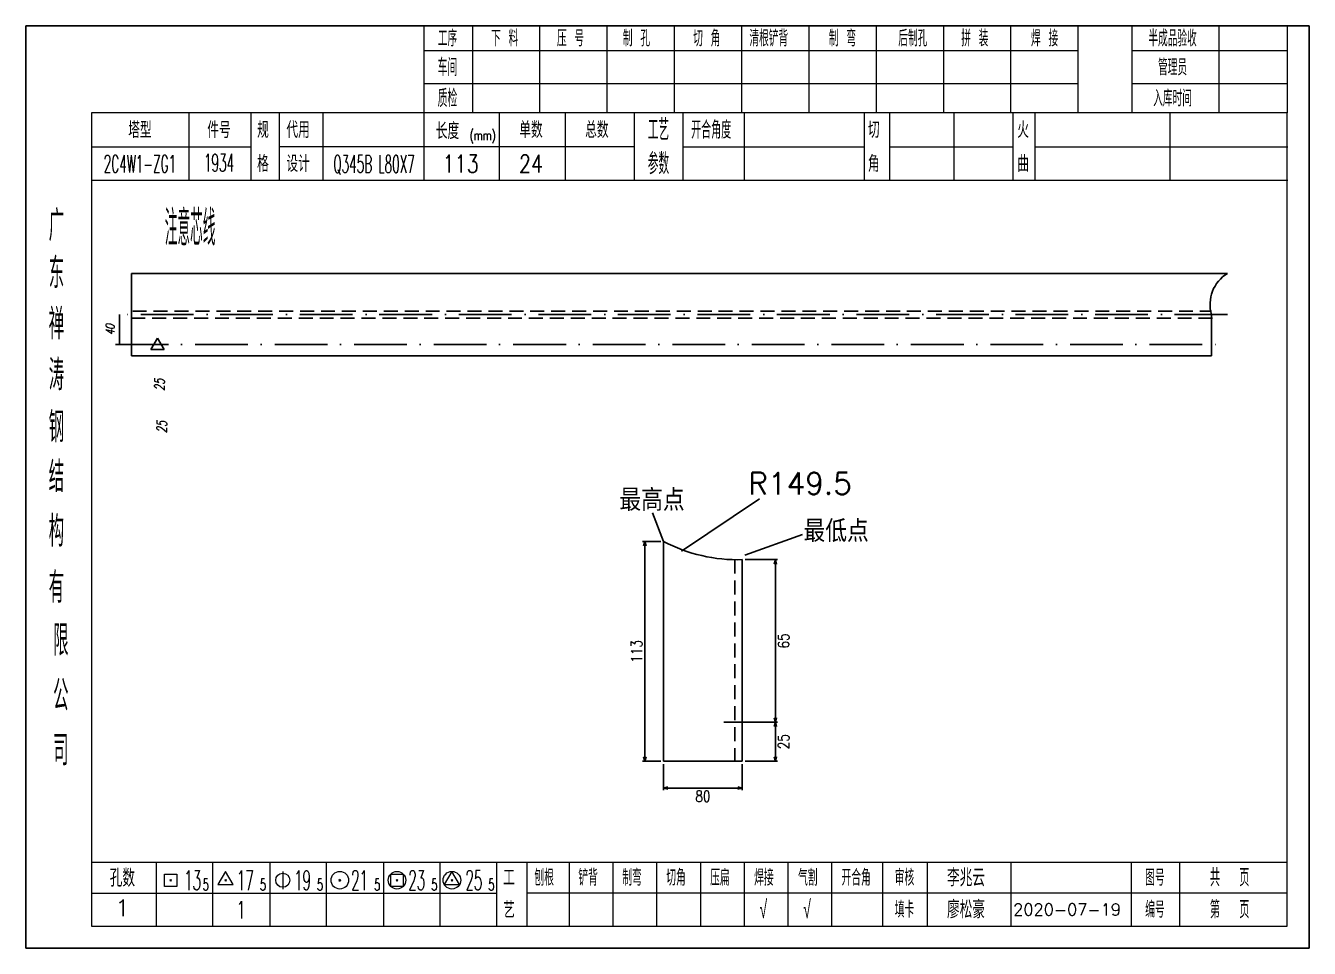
# Model space of a CAD drawing. Extents: x 154981 to 165753, y -86801 to -82885.
# Drawn here: x 160828.1 to 161120.2, y -84356.6 to -84146.7 of the extents above; entities that cross this region are included whole.
import ezdxf
from ezdxf.enums import TextEntityAlignment as Align

# ---------------------------------------------------------------- set-up
doc = ezdxf.new("R2010")
doc.units = 0
doc.header["$MEASUREMENT"] = 0
doc.linetypes.add('ACAD_ISO10W100', pattern=[18, 12, -3, 0, -3])
doc.linetypes.add('HIDDEN2', pattern=[4.7625, 3.175, -1.5875])
doc.layers.get('0').update_dxf_attribs({"linetype": 'CONTINUOUS', "lineweight": 25})
doc.layers.get('Defpoints').update_dxf_attribs({"linetype": 'CONTINUOUS'})
for name, color, linetype, lineweight in [('1', 7, 'CONTINUOUS', 25), ('2', 7, 'CONTINUOUS', 25), ('4', 7, 'CONTINUOUS', 25), ('5', 7, 'CONTINUOUS', 25)]:
    doc.layers.add(name, color=color, linetype=linetype, lineweight=lineweight)
doc.layers.add('细线', color=5, linetype='CONTINUOUS')
doc.styles.add('DimFont', font='simplex.shx', dxfattribs={"width": 0.8, "bigfont": 'gbhzfs.shx'})
doc.styles.add('hz', font='txt.shx', dxfattribs={"width": 0.7, "oblique": 12, "bigfont": 'hztxt.shx'})
doc.styles.get("Standard").update_dxf_attribs({"font": 'simplex.shx', "width": 0.7, "height": 3, "bigfont": 'gbhzfs.shx'})
doc.dimstyles.new('DHDxfDimStyleOpen30', dxfattribs={"dimtxt": 2.5, "dimasz": 2.5, "dimexe": 1.25, "dimexo": 0.625, "dimtad": 2, "dimtxsty": 'DimFont', "dimblk": 'OPEN30', "dimblk1": 'OPEN30', "dimblk2": 'OPEN30', "dimcen": 2.5, "dimadec": 0, "dimazin": 0, "dimtfac": 1, "dimtmove": 0, "dimatfit": 3, "dimfxl": 0, "dimarcsym": 0})

# ---------------------------------------------------------------- blocks, each defined once
blk = doc.blocks.new('_OPEN30')
at = {"color": 0, "linetype": 'ByBlock', "lineweight": -2}
for p, q in [((-1, 0.27), (0, 0)), ((0, 0), (-1, -0.27)), ((0, 0), (-1, 0))]:
    blk.add_line(p, q, dxfattribs=at)
blk = doc.blocks.new('*D924')
at = {"layer": '5', "color": 3, "linetype": 'Continuous', "lineweight": -2}
for p, q in [((160972.64, -84264.03), (160968.52, -84264.03)), ((160969.02, -84313.06), (160969.02, -84265.03)), ((160972.64, -84314.06), (160968.52, -84314.06))]:
    blk.add_line(p, q, dxfattribs=at)
at = {"layer": 'Defpoints', "color": 0, "linetype": 'Continuous'}
for p in [(160969.02, -84264.03), (160973.27, -84264.03), (160973.27, -84314.06)]:
    blk.add_point(p, dxfattribs=at)
at = {"layer": '5', "color": 3, "linetype": 'Continuous', "lineweight": -2}
for p, rotation in [((160969.02, -84264.03), 90), ((160969.02, -84314.06), 270)]:
    blk.add_blockref('_OPEN30', p, dxfattribs=dict(at, rotation=rotation))
at = {"layer": '5', "color": 6, "linetype": 'Continuous', "lineweight": 18, "insert": (160967.14, -84289.05), "char_height": 2.5, "attachment_point": 5, "rotation": 90, "style": 'DimFont'}
blk.add_mtext('113', dxfattribs=at)
blk = doc.blocks.new('*D923')
at = {"layer": '5', "color": 3, "linetype": 'Continuous', "lineweight": -2}
for p, q in [((160991.83, -84305.17), (160999.23, -84305.17)), ((160998.73, -84313.06), (160998.73, -84306.17)), ((160991.83, -84314.06), (160999.23, -84314.06))]:
    blk.add_line(p, q, dxfattribs=at)
at = {"layer": 'Defpoints', "color": 0, "linetype": 'Continuous'}
for p in [(160991.2, -84305.17), (160998.73, -84305.17), (160991.2, -84314.06)]:
    blk.add_point(p, dxfattribs=at)
at = {"layer": '5', "color": 3, "linetype": 'Continuous', "lineweight": -2}
for p, rotation in [((160998.73, -84305.17), 90), ((160998.73, -84314.06), 270)]:
    blk.add_blockref('_OPEN30', p, dxfattribs=dict(at, rotation=rotation))
at = {"layer": '5', "color": 6, "linetype": 'Continuous', "lineweight": 18, "insert": (161000.6, -84309.61), "char_height": 2.5, "attachment_point": 5, "rotation": 90, "style": 'DimFont'}
blk.add_mtext('25', dxfattribs=at)
blk = doc.blocks.new('*D922')
at = {"layer": '5', "color": 3, "linetype": 'Continuous', "lineweight": -2}
for p, q in [((160991.83, -84268.18), (160999.23, -84268.18)), ((160998.73, -84304.17), (160998.73, -84269.18)), ((160991.83, -84305.17), (160999.23, -84305.17))]:
    blk.add_line(p, q, dxfattribs=at)
at = {"layer": 'Defpoints', "color": 0, "linetype": 'Continuous'}
for p in [(160991.2, -84268.18), (160998.73, -84268.18), (160991.2, -84305.17)]:
    blk.add_point(p, dxfattribs=at)
at = {"layer": '5', "color": 3, "linetype": 'Continuous', "lineweight": -2}
for p, rotation in [((160998.73, -84268.18), 90), ((160998.73, -84305.17), 270)]:
    blk.add_blockref('_OPEN30', p, dxfattribs=dict(at, rotation=rotation))
at = {"layer": '5', "color": 6, "linetype": 'Continuous', "lineweight": 18, "insert": (161000.6, -84286.67), "char_height": 2.5, "attachment_point": 5, "rotation": 90, "style": 'DimFont'}
blk.add_mtext('65', dxfattribs=at)
blk = doc.blocks.new('*D921')
at = {"layer": '5', "color": 3, "linetype": 'Continuous', "lineweight": -2}
for p, q in [((160973.27, -84314.69), (160973.27, -84320.66)), ((160991.2, -84314.69), (160991.2, -84320.66)), ((160974.27, -84320.16), (160990.2, -84320.16))]:
    blk.add_line(p, q, dxfattribs=at)
at = {"layer": 'Defpoints', "color": 0, "linetype": 'Continuous'}
for p in [(160973.27, -84314.06), (160991.2, -84314.06), (160991.2, -84320.16)]:
    blk.add_point(p, dxfattribs=at)
at = {"layer": '5', "color": 3, "linetype": 'Continuous', "lineweight": -2, "rotation": 180}
blk.add_blockref('_OPEN30', (160973.27, -84320.16), dxfattribs=at)
at = {"layer": '5', "color": 3, "linetype": 'Continuous', "lineweight": -2}
blk.add_blockref('_OPEN30', (160991.2, -84320.16), dxfattribs=at)
at = {"layer": '5', "color": 6, "linetype": 'Continuous', "lineweight": 18, "insert": (160982.24, -84322.03), "char_height": 2.5, "attachment_point": 5, "style": 'DimFont'}
blk.add_mtext('80', dxfattribs=at)
blk = doc.blocks.new('CTJGK')
at = {"color": 6, "linetype": 'Continuous'}
for p, q in [((0, 209.97), (292.13, 209.97)), ((0, 0), (0, 209.97)), ((292.13, 209.97), (292.13, 0)), ((292.13, 0), (0, 0))]:
    blk.add_line(p, q, dxfattribs=at)

msp = doc.modelspace()

# ---------------------------------------------------------------- linework, layer by layer
at = {"color": 173, "linetype": 'Continuous'}
for p, q in [((161101.60244, -84203.03262), (160852.16261, -84203.03262)), ((160852.16261, -84203.03262), (160852.16261, -84221.83262)), ((161097.98347, -84221.83262), (161097.98347, -84212.43262)), ((160852.16261, -84221.83262), (161097.98347, -84221.83262))]:
    msp.add_line(p, q, dxfattribs=at)
at = {"linetype": 'HIDDEN2'}
for p, q in [((160852.4727, -84211.63262), (161097.98347, -84211.63262)), ((160852.16261, -84213.23262), (161098.26009, -84213.23262)), ((160989.52455, -84268.19508), (160989.52455, -84314.06209))]:
    msp.add_line(p, q, dxfattribs=at)
at = {"color": 0}
for p, q in [((160856.60649, -84220.35207), (160858.10649, -84217.75399)), ((160858.10649, -84217.75399), (160859.60649, -84220.35207)), ((160856.60649, -84220.35207), (160859.60649, -84220.35207))]:
    msp.add_line(p, q, dxfattribs=at)
at = {"linetype": 'ACAD_ISO10W100'}
msp.add_line((160848.58402, -84219.23262), (161100.98347, -84219.23262), dxfattribs=at)
msp.add_line((160995.02074, -84305.16527), (160986.98201, -84305.16527))
at = {"color": 173, "linetype": 'Continuous'}
msp.add_arc((161105.98108, -84210.11504), 8.32665, 121.7260558, 196.1607704, dxfattribs=at)
at = {"layer": '2', "color": 0, "linetype": 'ACAD_ISO10W100'}
msp.add_line((161101.59669, -84212.43262), (160848.58402, -84212.43262), dxfattribs=at)
at = {"layer": '2', "color": 0, "linetype": 'ByBlock'}
for p, q in [((160849.47727, -84219.23262), (160849.47727, -84212.43262)), ((161097.98347, -84221.83262), (160852.16261, -84221.83262))]:
    msp.add_line(p, q, dxfattribs=at)
at = {"layer": '4', "color": 1, "linetype": 'Continuous', "lineweight": 18}
for p, q in [((161120.24666, -84146.66733), (160828.11666, -84146.66733)), ((160828.11666, -84146.66733), (160828.11666, -84356.63733)), ((160918.74666, -84146.66733), (160918.74666, -84166.50733)), ((160929.77666, -84146.66733), (160929.77666, -84166.52733)), ((160945.08666, -84146.66733), (160945.08666, -84166.52733)), ((160960.40666, -84146.66733), (160960.40666, -84166.52733)), ((160975.71666, -84146.66733), (160975.71666, -84166.52733)), ((160991.02666, -84146.66733), (160991.02666, -84166.52733)), ((161006.33666, -84146.66733), (161006.33666, -84166.52733)), ((161021.65666, -84146.66733), (161021.65666, -84166.52733)), ((161036.96666, -84146.66733), (161036.96666, -84166.52733)), ((161052.27666, -84146.66733), (161052.27666, -84166.52733)), ((161067.58666, -84146.66733), (161067.58666, -84166.52733)), ((161067.58666, -84146.66733), (161067.58666, -84166.50733)), ((161079.86666, -84146.66733), (161079.86666, -84166.52733)), ((161099.61666, -84146.66733), (161099.61666, -84166.52733)), ((161115.19666, -84146.66733), (161115.19666, -84166.52733)), ((161120.24666, -84176.46733), (161120.24666, -84146.66733)), ((161067.58666, -84152.39733), (160918.74666, -84152.39733)), ((161115.19666, -84152.39733), (161079.86666, -84152.39733)), ((161067.58666, -84159.87733), (160918.74666, -84159.87733)), ((161115.19666, -84159.87733), (161079.86666, -84159.87733)), ((161115.19666, -84166.52733), (160843.12666, -84166.52733)), ((160843.12666, -84166.52733), (160843.12666, -84351.58733)), ((160865.24666, -84166.51733), (160865.24666, -84181.93733)), ((160879.39666, -84181.93733), (160879.39666, -84166.52733)), ((160885.89666, -84181.93733), (160885.89666, -84166.52733)), ((160895.76666, -84166.52733), (160895.76666, -84181.93733)), ((160918.74666, -84166.50733), (160918.74666, -84181.93733)), ((160935.86666, -84166.52733), (160935.86666, -84181.93733)), ((160950.91666, -84166.52733), (160950.91666, -84181.93733)), ((160966.61666, -84166.52733), (160966.61666, -84181.93733)), ((160977.67666, -84166.52733), (160977.67666, -84181.93733)), ((160991.62666, -84166.52733), (160991.62666, -84181.93733)), ((161018.92666, -84166.52733), (161018.92666, -84181.93733)), ((161024.68666, -84166.52733), (161024.68666, -84181.93733)), ((161039.30666, -84166.52733), (161039.30666, -84181.93733)), ((161052.76666, -84166.52733), (161052.76666, -84181.93733)), ((161057.75666, -84166.52733), (161057.75666, -84181.93733)), ((161088.49666, -84166.52733), (161088.49666, -84181.93733)), ((161115.19666, -84351.58733), (161115.19666, -84166.52733)), ((160879.39666, -84174.28733), (160843.12666, -84174.28733)), ((160966.61666, -84174.23733), (160885.89666, -84174.23733)), ((160977.67666, -84174.23733), (161018.92666, -84174.23733)), ((161024.68666, -84174.23733), (161052.76666, -84174.23733)), ((161057.75666, -84174.23733), (161115.37666, -84174.23733)), ((161120.24666, -84356.63733), (161120.24666, -84176.46733)), ((161115.37666, -84181.93733), (160843.12666, -84181.93733)), ((160843.12666, -84337.05733), (161115.19666, -84337.05733)), ((160857.81666, -84337.05733), (160857.81666, -84351.58733)), ((160870.74666, -84351.58733), (160870.74666, -84337.05733)), ((160883.67666, -84337.05733), (160883.67666, -84351.58733)), ((160896.59666, -84351.58733), (160896.59666, -84337.05733)), ((160909.52666, -84337.05733), (160909.52666, -84351.58733)), ((160922.45666, -84351.58733), (160922.45666, -84337.05733)), ((160935.37666, -84351.58733), (160935.37666, -84337.05733)), ((160942.24666, -84351.58733), (160942.24666, -84337.05733)), ((160951.90666, -84351.58733), (160951.90666, -84337.05733)), ((160961.84666, -84351.58733), (160961.84666, -84337.05733)), ((160971.78666, -84351.58733), (160971.78666, -84337.05733)), ((160981.73666, -84351.58733), (160981.73666, -84337.05733)), ((160991.67666, -84351.58733), (160991.67666, -84337.05733)), ((161001.61666, -84351.58733), (161001.61666, -84337.05733)), ((161011.56666, -84351.58733), (161011.56666, -84337.05733)), ((161023.20666, -84351.58733), (161023.20666, -84337.05733)), ((161033.35666, -84351.58733), (161033.35666, -84337.05733)), ((161052.41666, -84351.58733), (161052.41666, -84337.05733)), ((161079.79666, -84351.58733), (161079.79666, -84337.05733)), ((161090.75666, -84351.58733), (161090.75666, -84337.05733)), ((160935.37666, -84344.18733), (160843.12666, -84344.18733)), ((160942.20666, -84344.02733), (161115.19666, -84344.02733)), ((160843.12666, -84351.58733), (161115.19666, -84351.58733)), ((160828.11666, -84356.63733), (161120.24666, -84356.63733))]:
    msp.add_line(p, q, dxfattribs=at)
at = {"layer": '4', "color": 7, "linetype": 'Continuous', "lineweight": 13}
for p, q in [((160859.70266, -84339.72333), (160862.53066, -84339.72333)), ((160859.70266, -84342.55133), (160859.70266, -84339.72333)), ((160862.53066, -84339.72333), (160862.53066, -84342.55133)), ((160873.61666, -84339.13733), (160871.88466, -84342.13733)), ((160875.34866, -84342.13733), (160873.61666, -84339.13733)), ((160886.61666, -84339.13733), (160886.61666, -84343.13733)), ((160911.20266, -84339.72333), (160914.03066, -84339.72333)), ((160911.20266, -84342.55133), (160911.20266, -84339.72333)), ((160914.03066, -84339.72333), (160914.03066, -84342.55133)), ((160925.11666, -84339.13733), (160923.38466, -84342.13733)), ((160926.84866, -84342.13733), (160925.11666, -84339.13733)), ((160862.53066, -84342.55133), (160859.70266, -84342.55133)), ((160861.31666, -84341.33733), (160860.91666, -84340.93733)), ((160860.91666, -84341.33733), (160861.31666, -84340.93733)), ((160871.88466, -84342.13733), (160875.34866, -84342.13733)), ((160873.81666, -84341.33733), (160873.41666, -84340.93733)), ((160873.41666, -84341.33733), (160873.81666, -84340.93733)), ((160899.81666, -84341.33733), (160899.41666, -84340.93733)), ((160899.41666, -84341.33733), (160899.81666, -84340.93733)), ((160914.03066, -84342.55133), (160911.20266, -84342.55133)), ((160912.81666, -84341.33733), (160912.41666, -84340.93733)), ((160912.41666, -84341.33733), (160912.81666, -84340.93733)), ((160923.38466, -84342.13733), (160926.84866, -84342.13733)), ((160925.31666, -84341.33733), (160924.91666, -84340.93733)), ((160924.91666, -84341.33733), (160925.31666, -84340.93733))]:
    msp.add_line(p, q, dxfattribs=at)
for centre, radius in [((160886.61666, -84341.13733), 1.6), ((160899.61666, -84341.13733), 2), ((160912.61666, -84341.13733), 2), ((160925.11666, -84341.13733), 2)]:
    msp.add_circle(centre, radius, dxfattribs=at)
at = {"layer": '细线', "color": 7, "ltscale": 5}
for p, q in [((160977.33795, -84266.25298), (160995.12867, -84254.36708)), ((160973.26823, -84264.03297), (160970.74536, -84257.51168)), ((160973.26823, -84264.03297), (160973.26823, -84314.06209)), ((160991.78402, -84267.18351), (161004.87078, -84262.4281)), ((160991.20241, -84268.18176), (160991.20241, -84314.06209)), ((160973.26823, -84314.06209), (160991.20241, -84314.06209))]:
    msp.add_line(p, q, dxfattribs=at)
msp.add_arc((160990.07785, -84232.20604), 35.99329, 242.1589013, 271.7904108, dxfattribs=at)

# ---------------------------------------------------------------- block references
at = {"color": 0, "linetype": 'Continuous'}
msp.add_blockref('CTJGK', (160828.11666, -84356.63733), dxfattribs=at)

# ---------------------------------------------------------------- texts
at = {"color": 0, "style": 'hz'}
for s, p in [('R149.5', (160992.59096, -84253.32596)), ('最高点', (160963.23262, -84257.09209)), ('最低点', (161005.13633, -84264.16384))]:
    msp.add_text(s, height=4.95, dxfattribs=at).set_placement(p)
at = {"layer": '1', "color": 0, "linetype": 'ByBlock', "style": 'hz', "oblique": 12, "width": 0.7}
for p in [(160859.74251, -84229.79734), (160860.24094, -84239.38407)]:
    msp.add_text('25', height=2.3, rotation=90, dxfattribs=at).set_placement(p)
at = {"layer": '2', "color": 0, "linetype": 'ByBlock', "style": 'hz', "oblique": 12, "width": 0.7}
msp.add_text('40', height=2, rotation=90, dxfattribs=at).set_placement((160848.35486, -84215.83262), align=Align.CENTER)
at = {"layer": '4', "color": 1, "linetype": 'Continuous', "lineweight": 25}
for s, height, width, p in [('工序', 3.7, 0.7, (160924.11666, -84149.53733)), ('下 料', 3.7, 0.7, (160937.11666, -84149.53733)), ('压 号', 3.7, 0.7, (160952.11666, -84149.53733)), ('制 孔', 3.7, 0.7, (160967.11666, -84149.53733)), ('切 角', 3.7, 0.7, (160983.11666, -84149.53733)), ('清根铲背 ', 3.7, 0.7, (160998.11666, -84149.53733)), (' 制 弯', 3.7, 0.7, (161013.11666, -84149.53733)), (' 后制孔', 3.7, 0.7, (161029.11666, -84149.53733)), ('拼 装', 3.7, 0.7, (161044.11666, -84149.53733)), (' 焊 接', 3.7, 0.7, (161059.11666, -84149.53733)), ('半成品验收', 3.7, 0.7, (161089.11666, -84149.53733)), ('车间', 4, 0.7, (160924.11666, -84156.13733)), ('管理员', 3.7, 0.7, (161089.11666, -84156.13733)), ('质检', 4, 0.7, (160924.11666, -84163.19733)), ('入库时间', 3.7, 0.7, (161089.11666, -84163.19733)), ('工艺', 4.8, 0.7, (160972.11666, -84170.37733)), ('开合角度', 4, 0.6, (160984.11666, -84170.37733)), ('(mm)', 2.24, 0.7, (160932.11666, -84171.63733)), ('2C4W1-ZG1', 4, 0.5, (160854.11666, -84178.11733)), ('Q345B L80X7', 4, 0.5, (160907.39442, -84178.13733)), ('参数', 4.8, 0.7, (160972.11666, -84178.08733)), ('广', 6.96, 0.7, (160835.11666, -84192.16733)), ('注意芯线', 8, 0.5, (160865.53717, -84192.71714)), ('东', 6.96, 0.7, (160835.11666, -84202.95733)), ('禅', 6.96, 0.7, (160835.11666, -84214.54733)), ('涛', 6.96, 0.7, (160835.11666, -84226.14733)), ('钢', 6.96, 0.7, (160835.11666, -84238.03733)), ('结', 6.96, 0.7, (160835.11666, -84249.34733)), ('构', 6.96, 0.7, (160835.11666, -84261.72733)), ('有', 6.96, 0.7, (160835.11666, -84274.53733)), ('限', 6.96, 0.7, (160836.11666, -84286.53733)), ('公', 6.96, 0.7, (160836.11666, -84299.07733)), ('司', 6.96, 0.7, (160836.11666, -84311.55733)), ('13', 4.47, 0.5, (160866.11666, -84341.13733)), ('5', 2.68, 0.6, (160869.11666, -84342.13733)), ('17', 4.47, 0.5, (160878.11666, -84341.13733)), ('5', 2.68, 0.6, (160882.11666, -84342.13733)), ('19', 4.47, 0.5, (160891.11666, -84341.13733)), ('5', 2.68, 0.6, (160895.11666, -84342.13733)), ('21', 4.47, 0.5, (160904.11666, -84341.13733)), ('5', 2.68, 0.6, (160908.11666, -84342.13733)), ('23', 4.47, 0.5, (160917.11666, -84341.13733)), ('5', 2.68, 0.6, (160921.11666, -84342.13733)), ('25', 4.47, 0.5, (160930.11666, -84341.13733)), ('5', 2.68, 0.6, (160934.11666, -84342.13733)), ('刨根', 3.7, 0.8, (160946.11666, -84340.53733)), ('铲背', 3.7, 0.8, (160956.11666, -84340.53733)), ('制弯', 3.7, 0.8, (160966.11666, -84340.53733)), ('切角', 3.7, 0.8, (160976.11666, -84340.53733)), ('压扁', 3.7, 0.8, (160986.11666, -84340.53733)), ('焊接', 3.7, 0.8, (160996.11666, -84340.53733)), ('气割', 3.7, 0.8, (161006.11666, -84340.53733)), ('开合角', 3.7, 0.8, (161017.11666, -84340.53733)), ('审核', 3.7, 0.8, (161028.11666, -84340.53733)), ('图号', 3.7, 0.8, (161085.11666, -84340.53733)), ('共  页', 4, 0.8, (161102.11666, -84340.53733)), ('1', 4, 0.5, (160877.11666, -84347.88733)), ('√', 4, 0.6, (160995.99666, -84347.80733)), ('√', 4, 0.6, (161005.94666, -84347.80733)), ('填卡', 3.7, 0.8, (161028.11666, -84347.80733)), ('编号', 3.7, 0.8, (161085.11666, -84347.80733)), ('第  页', 4, 0.8, (161102.11666, -84347.80733))]:
    msp.add_text(s, height=height, dxfattribs=dict(at, width=width)).set_placement(p, align=Align.MIDDLE_CENTER)
for s, height, p in [('塔型', 3.7, (160854.11666, -84170.40733)), ('件号', 3.7, (160872.11666, -84170.40733)), ('规', 3.7, (160882.11666, -84170.37733)), ('代用', 3.7, (160890.11666, -84170.37733)), ('长度', 3.7, (160924.11666, -84170.63733)), ('单数', 3.7, (160943.11666, -84170.37733)), ('总数', 3.7, (160958.11666, -84170.37733)), ('切', 3.7, (161021.11666, -84170.37733)), ('火', 3.7, (161055.11666, -84170.37733)), ('格', 3.7, (160882.11666, -84178.08733)), ('设计', 3.7, (160890.11666, -84178.08733)), ('角', 3.7, (161021.11666, -84178.08733)), ('曲', 3.7, (161055.11666, -84178.08733)), ('孔数', 4, (160850.11666, -84340.61733)), ('工', 3.7, (160938.11666, -84340.53733)), ('李兆云', 4, (161042.11666, -84340.53733)), ('1', 3.7, (160850.11666, -84347.44733)), ('艺', 3.7, (160938.11666, -84347.88733)), ('廖松豪', 4, (161042.11666, -84347.80733)), ('2020-07-19', 2.7, (161065.11666, -84347.80733))]:
    msp.add_text(s, height=height, dxfattribs=at).set_placement(p, align=Align.MIDDLE_CENTER)
at = {"layer": '4', "color": 3, "linetype": 'Continuous', "lineweight": 25}
for s, width, p in [('1934', 0.5, (160872.11666, -84177.86733)), ('113', 0.8, (160927.11666, -84178.08733)), ('24', 0.8, (160943.11666, -84178.08733))]:
    msp.add_text(s, height=4, dxfattribs=dict(at, width=width)).set_placement(p, align=Align.MIDDLE_CENTER)

# ---------------------------------------------------------------- dimensions: what is measured, and where the dimension line sits
at = {"layer": '5', "color": 134, "linetype": 'Continuous', "lineweight": 18}
for base, p1, p2, text, picture, middle in [((160969.01871, -84264.03297), (160973.26823, -84314.06209), (160973.26823, -84264.03297), '113', '*D924', (160967.14371, -84289.04753)), ((160998.72589, -84268.18176), (160991.20241, -84305.16527), (160991.20241, -84268.18176), '65', '*D922', (161000.60089, -84286.67351)), ((160998.72589, -84305.16527), (160991.20241, -84314.06209), (160991.20241, -84305.16527), '25', '*D923', (161000.60089, -84309.61368))]:
    dim = msp.add_linear_dim(base=base, p1=p1, p2=p2, angle=90, text=text, dimstyle='DHDxfDimStyleOpen30', override={"dimasz": 1, "dimexe": 0.5, "dimclrd": 3, "dimclre": 3, "dimclrt": 6}, dxfattribs=at)
    dim.commit()
    dim.dimension.update_dxf_attribs({"geometry": picture, "text_midpoint": middle})
dim = msp.add_linear_dim(base=(160991.20241, -84320.15693), p1=(160973.26823, -84314.06209), p2=(160991.20241, -84314.06209), text='80', dimstyle='DHDxfDimStyleOpen30', override={"dimasz": 1, "dimexe": 0.5, "dimclrd": 3, "dimclre": 3, "dimclrt": 6}, dxfattribs=at)
dim.commit()
dim.dimension.update_dxf_attribs({"geometry": '*D921', "text_midpoint": (160982.23532, -84322.03193)})

doc.saveas('drawing.dxf')
